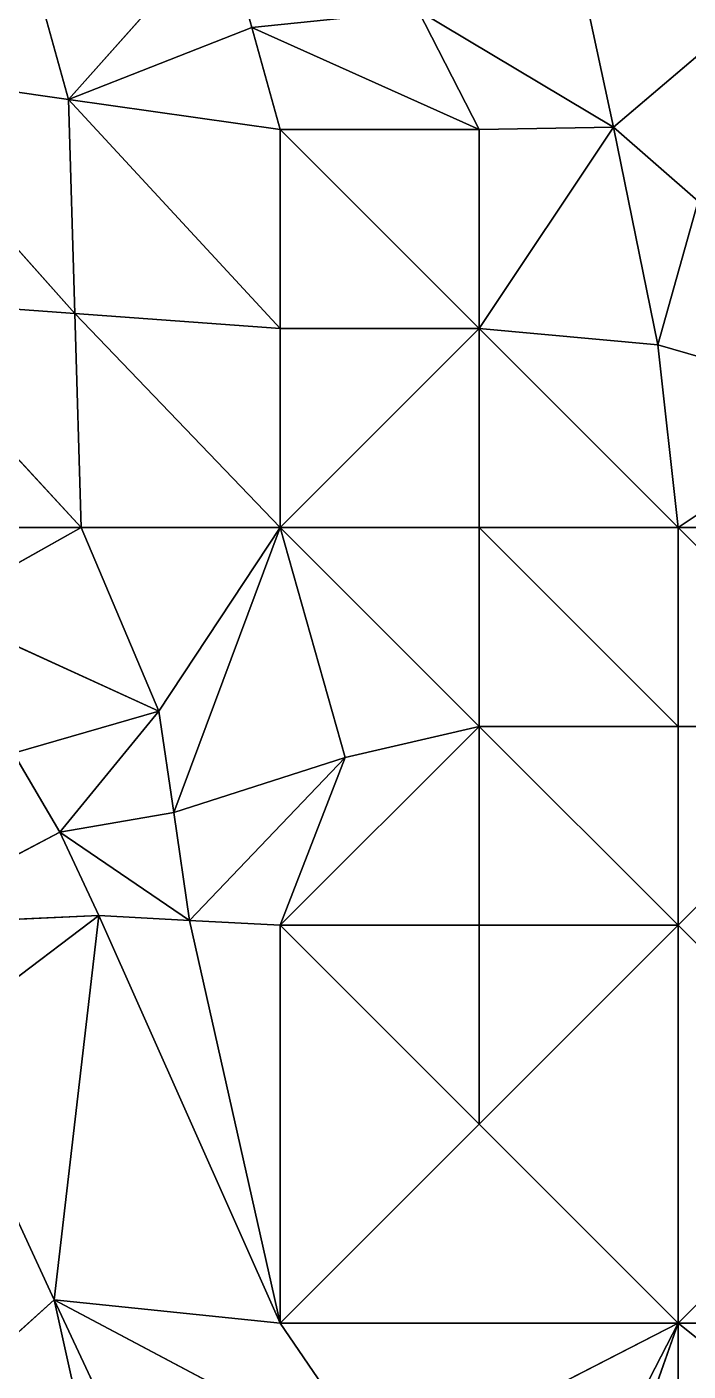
# Model space of a CAD drawing. Header units: metres. Extents: x 0 to 613718, y 0 to 269741.
# Drawn here: x 612644 to 612976, y 268549 to 269225 of the extents above; entities that cross this region are included whole.
import ezdxf

# ---------------------------------------------------------------- set-up
doc = ezdxf.new("R2010")
doc.units = ezdxf.units.M
doc.layers.get('0').update_dxf_attribs({"color": 13, "true_color": 0xff5454})

# ---------------------------------------------------------------- blocks, each defined once
blk = doc.blocks.new('Group1_1')
for p, q in [((612742.53, 269276.09, 249.37), (612664.67, 269188.52, 249.14)), ((612756.81, 269224.72, 249.43), (612742.53, 269276.09, 249.37)), ((613023.13, 269246.61, 250.32), (612938.53, 269174.67, 250.05)), ((612664.67, 269188.52, 249.14), (612650.4, 269239.89, 249.09)), ((612924.11, 269241.71, 249.99), (612938.53, 269174.67, 250.05)), ((612840.46, 269233.21, 249.7), (612756.81, 269224.72, 249.43)), ((612871.08, 269173.34, 249.82), (612840.46, 269233.21, 249.7)), ((612840.46, 269233.21, 249.7), (612938.53, 269174.67, 250.05)), ((612664.67, 269188.52, 249.14), (612756.81, 269224.72, 249.43)), ((612771.08, 269173.34, 249.49), (612756.81, 269224.72, 249.43)), ((612756.81, 269224.72, 249.43), (612871.08, 269173.34, 249.82)), ((612558.26, 269203.69, 248.79), (612664.67, 269188.52, 249.14)), ((612667.88, 269080.93, 249.12), (612558.26, 269203.69, 248.79)), ((612664.67, 269188.52, 249.14), (612667.88, 269080.93, 249.12)), ((612771.08, 269073.34, 249.45), (612664.67, 269188.52, 249.14)), ((612664.67, 269188.52, 249.14), (612771.08, 269173.34, 249.49)), ((612771.08, 269073.34, 249.45), (612771.08, 269173.34, 249.49)), ((612771.08, 269173.34, 249.49), (612871.08, 269173.34, 249.82)), ((612871.08, 269073.34, 249.79), (612771.08, 269173.34, 249.49)), ((612871.08, 269173.34, 249.82), (612938.53, 269174.67, 250.05)), ((612938.53, 269174.67, 250.05), (612871.08, 269073.34, 249.79)), ((612871.08, 269173.34, 249.82), (612871.08, 269073.34, 249.79)), ((612938.53, 269174.67, 250.05), (612981.08, 269137.44, 250.17)), ((612938.53, 269174.67, 250.05), (612960.87, 269065.11, 250.07)), ((612960.87, 269065.11, 250.07), (612981.08, 269137.44, 250.17)), ((612564.67, 269088.52, 248.8), (612667.88, 269080.93, 249.12)), ((612564.67, 269088.52, 248.8), (612671.08, 268973.34, 249.04)), ((612667.88, 269080.93, 249.12), (612771.08, 269073.34, 249.45)), ((612667.88, 269080.93, 249.12), (612671.08, 268973.34, 249.04)), ((612771.08, 268973.34, 249.36), (612667.88, 269080.93, 249.12)), ((612871.08, 269073.34, 249.79), (612771.08, 269073.34, 249.45)), ((612771.08, 269073.34, 249.45), (612771.08, 268973.34, 249.36)), ((612771.08, 268973.34, 249.36), (612871.08, 269073.34, 249.79)), ((612960.87, 269065.11, 250.07), (612871.08, 269073.34, 249.79)), ((612871.08, 269073.34, 249.79), (612971.08, 268973.34, 250.03)), ((612871.08, 269073.34, 249.79), (612871.08, 268973.34, 249.7)), ((612971.08, 268973.34, 250.03), (612960.87, 269065.11, 250.07)), ((613064.05, 269035.32, 250.35), (612960.87, 269065.11, 250.07)), ((613064.05, 269035.32, 250.35), (612971.08, 268973.34, 250.03)), ((612571.08, 268973.34, 248.73), (612671.08, 268973.34, 249.04)), ((612671.08, 268973.34, 249.04), (612597.92, 268932.25, 248.77)), ((612671.08, 268973.34, 249.04), (612771.08, 268973.34, 249.36)), ((612710, 268881, 249.04), (612671.08, 268973.34, 249.04)), ((612771.08, 268973.34, 249.36), (612710, 268881, 249.04)), ((612717.64, 268830.04, 248.99), (612771.08, 268973.34, 249.36)), ((612871.08, 268973.34, 249.7), (612771.08, 268973.34, 249.36)), ((612771.08, 268973.34, 249.36), (612871.08, 268873.34, 249.57)), ((612803.76, 268857.64, 249.32), (612771.08, 268973.34, 249.36)), ((612971.08, 268973.34, 250.03), (612871.08, 268973.34, 249.7)), ((612871.08, 268973.34, 249.7), (612971.08, 268873.34, 249.9)), ((612871.08, 268873.34, 249.57), (612871.08, 268973.34, 249.7)), ((612971.08, 268873.34, 249.9), (612971.08, 268973.34, 250.03)), ((612971.08, 268973.34, 250.03), (613171.08, 268973.34, 250.57)), ((612971.08, 268973.34, 250.03), (613071.08, 268873.34, 250.2)), ((612597.92, 268932.25, 248.77), (612710, 268881, 249.04)), ((612637.04, 268859.85, 248.79), (612710, 268881, 249.04)), ((612710, 268881, 249.04), (612660.23, 268820.1, 248.8)), ((612710, 268881, 249.04), (612717.64, 268830.04, 248.99)), ((612871.08, 268873.34, 249.57), (612771.08, 268773.34, 249.06)), ((612871.08, 268873.34, 249.57), (612803.76, 268857.64, 249.32)), ((612871.08, 268873.34, 249.57), (612871.08, 268773.34, 249.4)), ((612971.08, 268773.34, 249.75), (612871.08, 268873.34, 249.57)), ((612971.08, 268873.34, 249.9), (612871.08, 268873.34, 249.57)), ((613071.08, 268873.34, 250.2), (612971.08, 268773.34, 249.75)), ((612971.08, 268773.34, 249.75), (612971.08, 268873.34, 249.9)), ((612971.08, 268873.34, 249.9), (613071.08, 268873.34, 250.2)), ((612660.23, 268820.1, 248.8), (612637.04, 268859.85, 248.79)), ((612717.64, 268830.04, 248.99), (612803.76, 268857.64, 249.32)), ((612803.76, 268857.64, 249.32), (612725.51, 268775.81, 248.93)), ((612771.08, 268773.34, 249.06), (612803.76, 268857.64, 249.32)), ((612660.23, 268820.1, 248.8), (612717.64, 268830.04, 248.99)), ((612725.51, 268775.81, 248.93), (612717.64, 268830.04, 248.99)), ((612571.08, 268773.34, 248.52), (612660.23, 268820.1, 248.8)), ((612660.23, 268820.1, 248.8), (612679.94, 268778.27, 248.79)), ((612725.51, 268775.81, 248.93), (612660.23, 268820.1, 248.8)), ((612571.08, 268773.34, 248.52), (612679.94, 268778.27, 248.79)), ((612679.94, 268778.27, 248.79), (612597.16, 268715.55, 248.49)), ((612657.36, 268585.1, 248.38), (612679.94, 268778.27, 248.79)), ((612679.94, 268778.27, 248.79), (612725.51, 268775.81, 248.93)), ((612679.94, 268778.27, 248.79), (612771.08, 268573.34, 248.61)), ((612725.51, 268775.81, 248.93), (612771.08, 268773.34, 249.06)), ((612771.08, 268573.34, 248.61), (612725.51, 268775.81, 248.93)), ((612771.08, 268773.34, 249.06), (612871.08, 268773.34, 249.4)), ((612771.08, 268773.34, 249.06), (612871.08, 268673.34, 249.16)), ((612771.08, 268773.34, 249.06), (612771.08, 268573.34, 248.61)), ((612871.08, 268773.34, 249.4), (612971.08, 268773.34, 249.75)), ((612971.08, 268773.34, 249.75), (612871.08, 268673.34, 249.16)), ((612871.08, 268773.34, 249.4), (612871.08, 268673.34, 249.16)), ((612971.08, 268573.34, 249.25), (612971.08, 268773.34, 249.75)), ((613071.73, 268673.45, 249.86), (612971.08, 268773.34, 249.75)), ((612657.36, 268585.1, 248.38), (612597.16, 268715.55, 248.49)), ((612871.08, 268673.34, 249.16), (612771.08, 268573.34, 248.61)), ((612971.08, 268573.34, 249.25), (612871.08, 268673.34, 249.16)), ((612971.08, 268573.34, 249.25), (613071.73, 268673.45, 249.86)), ((612624.7, 268555.6, 248.24), (612657.36, 268585.1, 248.38)), ((612771.08, 268573.34, 248.61), (612657.36, 268585.1, 248.38)), ((612657.36, 268585.1, 248.38), (612822.94, 268497.3, 248.52)), ((612657.36, 268585.1, 248.38), (612712.56, 268467.19, 248.15)), ((612657.36, 268585.1, 248.38), (612691.57, 268431.41, 247.99)), ((612971.08, 268573.34, 249.25), (612771.08, 268573.34, 248.61)), ((612771.08, 268573.34, 248.61), (612822.94, 268497.3, 248.52)), ((612822.94, 268497.3, 248.52), (612971.08, 268573.34, 249.25)), ((612850.88, 268339.88, 247.99), (612971.08, 268573.34, 249.25)), ((612971.08, 268573.34, 249.25), (612871.13, 268291, 247.82)), ((612971.08, 268373.34, 248.48), (612971.08, 268573.34, 249.25)), ((612971.08, 268573.34, 249.25), (613171.08, 268573.34, 249.95)), ((612971.08, 268573.34, 249.25), (613124.4, 268450.81, 249.39))]:
    blk.add_line(p, q)
mesh = blk.add_polyface()
corners = [(612650.4, 269239.89, 249.09), (612633.22, 269320.52, 248.98), (612558.26, 269203.69, 248.79)]
mesh.append_faces([[corners[k] for k in face] for face in [(0, 1, 2)]])
mesh = blk.add_polyface()
corners = [(612742.53, 269276.09, 249.37), (612650.4, 269239.89, 249.09), (612664.67, 269188.52, 249.14)]
mesh.append_faces([[corners[k] for k in face] for face in [(0, 1, 2)]])
mesh = blk.add_polyface()
corners = [(612756.81, 269224.72, 249.43), (612742.53, 269276.09, 249.37), (612664.67, 269188.52, 249.14)]
mesh.append_faces([[corners[k] for k in face] for face in [(0, 1, 2)]])
mesh = blk.add_polyface()
corners = [(612840.46, 269233.21, 249.7), (612742.53, 269276.09, 249.37), (612756.81, 269224.72, 249.43)]
mesh.append_faces([[corners[k] for k in face] for face in [(0, 1, 2)]])
mesh = blk.add_polyface()
corners = [(613023.13, 269246.61, 250.32), (612924.11, 269241.71, 249.99), (612938.53, 269174.67, 250.05)]
mesh.append_faces([[corners[k] for k in face] for face in [(0, 1, 2)]])
mesh = blk.add_polyface()
corners = [(613023.13, 269246.61, 250.32), (612938.53, 269174.67, 250.05), (612981.08, 269137.44, 250.17)]
mesh.append_faces([[corners[k] for k in face] for face in [(0, 1, 2)]])
mesh = blk.add_polyface()
corners = [(612664.67, 269188.52, 249.14), (612650.4, 269239.89, 249.09), (612558.26, 269203.69, 248.79)]
mesh.append_faces([[corners[k] for k in face] for face in [(0, 1, 2)]])
mesh = blk.add_polyface()
corners = [(612938.53, 269174.67, 250.05), (612924.11, 269241.71, 249.99), (612840.46, 269233.21, 249.7)]
mesh.append_faces([[corners[k] for k in face] for face in [(0, 1, 2)]])
mesh = blk.add_polyface()
corners = [(612871.08, 269173.34, 249.82), (612840.46, 269233.21, 249.7), (612756.81, 269224.72, 249.43)]
mesh.append_faces([[corners[k] for k in face] for face in [(0, 1, 2)]])
mesh = blk.add_polyface()
corners = [(612938.53, 269174.67, 250.05), (612840.46, 269233.21, 249.7), (612871.08, 269173.34, 249.82)]
mesh.append_faces([[corners[k] for k in face] for face in [(0, 1, 2)]])
mesh = blk.add_polyface()
corners = [(612771.08, 269173.34, 249.49), (612756.81, 269224.72, 249.43), (612664.67, 269188.52, 249.14)]
mesh.append_faces([[corners[k] for k in face] for face in [(0, 1, 2)]])
mesh = blk.add_polyface()
corners = [(612871.08, 269173.34, 249.82), (612756.81, 269224.72, 249.43), (612771.08, 269173.34, 249.49)]
mesh.append_faces([[corners[k] for k in face] for face in [(0, 1, 2)]])
mesh = blk.add_polyface()
corners = [(612667.88, 269080.93, 249.12), (612558.26, 269203.69, 248.79), (612564.67, 269088.52, 248.8)]
mesh.append_faces([[corners[k] for k in face] for face in [(0, 1, 2)]])
mesh = blk.add_polyface()
corners = [(612667.88, 269080.93, 249.12), (612664.67, 269188.52, 249.14), (612558.26, 269203.69, 248.79)]
mesh.append_faces([[corners[k] for k in face] for face in [(0, 1, 2)]])
mesh = blk.add_polyface()
corners = [(612771.08, 269073.34, 249.45), (612664.67, 269188.52, 249.14), (612667.88, 269080.93, 249.12)]
mesh.append_faces([[corners[k] for k in face] for face in [(0, 1, 2)]])
mesh = blk.add_polyface()
corners = [(612771.08, 269173.34, 249.49), (612664.67, 269188.52, 249.14), (612771.08, 269073.34, 249.45)]
mesh.append_faces([[corners[k] for k in face] for face in [(0, 1, 2)]])
mesh = blk.add_polyface()
corners = [(612871.08, 269073.34, 249.79), (612771.08, 269173.34, 249.49), (612771.08, 269073.34, 249.45)]
mesh.append_faces([[corners[k] for k in face] for face in [(0, 1, 2)]])
mesh = blk.add_polyface()
corners = [(612871.08, 269173.34, 249.82), (612771.08, 269173.34, 249.49), (612871.08, 269073.34, 249.79)]
mesh.append_faces([[corners[k] for k in face] for face in [(0, 1, 2)]])
mesh = blk.add_polyface()
corners = [(612960.87, 269065.11, 250.07), (612938.53, 269174.67, 250.05), (612871.08, 269073.34, 249.79)]
mesh.append_faces([[corners[k] for k in face] for face in [(0, 1, 2)]])
mesh = blk.add_polyface()
corners = [(612938.53, 269174.67, 250.05), (612871.08, 269173.34, 249.82), (612871.08, 269073.34, 249.79)]
mesh.append_faces([[corners[k] for k in face] for face in [(0, 1, 2)]])
mesh = blk.add_polyface()
corners = [(612981.08, 269137.44, 250.17), (612938.53, 269174.67, 250.05), (612960.87, 269065.11, 250.07)]
mesh.append_faces([[corners[k] for k in face] for face in [(0, 1, 2)]])
mesh = blk.add_polyface()
corners = [(613064.05, 269035.32, 250.35), (612981.08, 269137.44, 250.17), (612960.87, 269065.11, 250.07)]
mesh.append_faces([[corners[k] for k in face] for face in [(0, 1, 2)]])
mesh = blk.add_polyface()
corners = [(612671.08, 268973.34, 249.04), (612667.88, 269080.93, 249.12), (612564.67, 269088.52, 248.8)]
mesh.append_faces([[corners[k] for k in face] for face in [(0, 1, 2)]])
mesh = blk.add_polyface()
corners = [(612671.08, 268973.34, 249.04), (612564.67, 269088.52, 248.8), (612571.08, 268973.34, 248.73)]
mesh.append_faces([[corners[k] for k in face] for face in [(0, 1, 2)]])
mesh = blk.add_polyface()
corners = [(612771.08, 268973.34, 249.36), (612667.88, 269080.93, 249.12), (612671.08, 268973.34, 249.04)]
mesh.append_faces([[corners[k] for k in face] for face in [(0, 1, 2)]])
mesh = blk.add_polyface()
corners = [(612771.08, 269073.34, 249.45), (612667.88, 269080.93, 249.12), (612771.08, 268973.34, 249.36)]
mesh.append_faces([[corners[k] for k in face] for face in [(0, 1, 2)]])
mesh = blk.add_polyface()
corners = [(612871.08, 269073.34, 249.79), (612771.08, 269073.34, 249.45), (612771.08, 268973.34, 249.36)]
mesh.append_faces([[corners[k] for k in face] for face in [(0, 1, 2)]])
mesh = blk.add_polyface()
corners = [(612871.08, 269073.34, 249.79), (612771.08, 268973.34, 249.36), (612871.08, 268973.34, 249.7)]
mesh.append_faces([[corners[k] for k in face] for face in [(0, 1, 2)]])
mesh = blk.add_polyface()
corners = [(612971.08, 268973.34, 250.03), (612960.87, 269065.11, 250.07), (612871.08, 269073.34, 249.79)]
mesh.append_faces([[corners[k] for k in face] for face in [(0, 1, 2)]])
mesh = blk.add_polyface()
corners = [(612971.08, 268973.34, 250.03), (612871.08, 269073.34, 249.79), (612871.08, 268973.34, 249.7)]
mesh.append_faces([[corners[k] for k in face] for face in [(0, 1, 2)]])
mesh = blk.add_polyface()
corners = [(613064.05, 269035.32, 250.35), (612960.87, 269065.11, 250.07), (612971.08, 268973.34, 250.03)]
mesh.append_faces([[corners[k] for k in face] for face in [(0, 1, 2)]])
mesh = blk.add_polyface()
corners = [(613171.08, 268973.34, 250.57), (613064.05, 269035.32, 250.35), (612971.08, 268973.34, 250.03)]
mesh.append_faces([[corners[k] for k in face] for face in [(0, 1, 2)]])
mesh = blk.add_polyface()
corners = [(612671.08, 268973.34, 249.04), (612571.08, 268973.34, 248.73), (612597.92, 268932.25, 248.77)]
mesh.append_faces([[corners[k] for k in face] for face in [(0, 1, 2)]])
mesh = blk.add_polyface()
corners = [(612710, 268881, 249.04), (612671.08, 268973.34, 249.04), (612597.92, 268932.25, 248.77)]
mesh.append_faces([[corners[k] for k in face] for face in [(0, 1, 2)]])
mesh = blk.add_polyface()
corners = [(612771.08, 268973.34, 249.36), (612671.08, 268973.34, 249.04), (612710, 268881, 249.04)]
mesh.append_faces([[corners[k] for k in face] for face in [(0, 1, 2)]])
mesh = blk.add_polyface()
corners = [(612771.08, 268973.34, 249.36), (612710, 268881, 249.04), (612717.64, 268830.04, 248.99)]
mesh.append_faces([[corners[k] for k in face] for face in [(0, 1, 2)]])
mesh = blk.add_polyface()
corners = [(612803.76, 268857.64, 249.32), (612771.08, 268973.34, 249.36), (612717.64, 268830.04, 248.99)]
mesh.append_faces([[corners[k] for k in face] for face in [(0, 1, 2)]])
mesh = blk.add_polyface()
corners = [(612871.08, 268973.34, 249.7), (612771.08, 268973.34, 249.36), (612871.08, 268873.34, 249.57)]
mesh.append_faces([[corners[k] for k in face] for face in [(0, 1, 2)]])
mesh = blk.add_polyface()
corners = [(612871.08, 268873.34, 249.57), (612771.08, 268973.34, 249.36), (612803.76, 268857.64, 249.32)]
mesh.append_faces([[corners[k] for k in face] for face in [(0, 1, 2)]])
mesh = blk.add_polyface()
corners = [(612971.08, 268973.34, 250.03), (612871.08, 268973.34, 249.7), (612971.08, 268873.34, 249.9)]
mesh.append_faces([[corners[k] for k in face] for face in [(0, 1, 2)]])
mesh = blk.add_polyface()
corners = [(612971.08, 268873.34, 249.9), (612871.08, 268973.34, 249.7), (612871.08, 268873.34, 249.57)]
mesh.append_faces([[corners[k] for k in face] for face in [(0, 1, 2)]])
mesh = blk.add_polyface()
corners = [(613171.08, 268973.34, 250.57), (612971.08, 268973.34, 250.03), (613071.08, 268873.34, 250.2)]
mesh.append_faces([[corners[k] for k in face] for face in [(0, 1, 2)]])
mesh = blk.add_polyface()
corners = [(613071.08, 268873.34, 250.2), (612971.08, 268973.34, 250.03), (612971.08, 268873.34, 249.9)]
mesh.append_faces([[corners[k] for k in face] for face in [(0, 1, 2)]])
mesh = blk.add_polyface()
corners = [(612710, 268881, 249.04), (612597.92, 268932.25, 248.77), (612637.04, 268859.85, 248.79)]
mesh.append_faces([[corners[k] for k in face] for face in [(0, 1, 2)]])
mesh = blk.add_polyface()
corners = [(612710, 268881, 249.04), (612637.04, 268859.85, 248.79), (612660.23, 268820.1, 248.8)]
mesh.append_faces([[corners[k] for k in face] for face in [(0, 1, 2)]])
mesh = blk.add_polyface()
corners = [(612717.64, 268830.04, 248.99), (612710, 268881, 249.04), (612660.23, 268820.1, 248.8)]
mesh.append_faces([[corners[k] for k in face] for face in [(0, 1, 2)]])
mesh = blk.add_polyface()
corners = [(612871.08, 268873.34, 249.57), (612771.08, 268773.34, 249.06), (612871.08, 268773.34, 249.4)]
mesh.append_faces([[corners[k] for k in face] for face in [(0, 1, 2)]])
mesh = blk.add_polyface()
corners = [(612871.08, 268873.34, 249.57), (612803.76, 268857.64, 249.32), (612771.08, 268773.34, 249.06)]
mesh.append_faces([[corners[k] for k in face] for face in [(0, 1, 2)]])
mesh = blk.add_polyface()
corners = [(612971.08, 268773.34, 249.75), (612871.08, 268873.34, 249.57), (612871.08, 268773.34, 249.4)]
mesh.append_faces([[corners[k] for k in face] for face in [(0, 1, 2)]])
mesh = blk.add_polyface()
corners = [(612971.08, 268873.34, 249.9), (612871.08, 268873.34, 249.57), (612971.08, 268773.34, 249.75)]
mesh.append_faces([[corners[k] for k in face] for face in [(0, 1, 2)]])
mesh = blk.add_polyface()
corners = [(613071.73, 268673.45, 249.86), (613071.08, 268873.34, 250.2), (612971.08, 268773.34, 249.75)]
mesh.append_faces([[corners[k] for k in face] for face in [(0, 1, 2)]])
mesh = blk.add_polyface()
corners = [(613071.08, 268873.34, 250.2), (612971.08, 268873.34, 249.9), (612971.08, 268773.34, 249.75)]
mesh.append_faces([[corners[k] for k in face] for face in [(0, 1, 2)]])
mesh = blk.add_polyface()
corners = [(612660.23, 268820.1, 248.8), (612637.04, 268859.85, 248.79), (612571.08, 268773.34, 248.52)]
mesh.append_faces([[corners[k] for k in face] for face in [(0, 1, 2)]])
mesh = blk.add_polyface()
corners = [(612803.76, 268857.64, 249.32), (612717.64, 268830.04, 248.99), (612725.51, 268775.81, 248.93)]
mesh.append_faces([[corners[k] for k in face] for face in [(0, 1, 2)]])
mesh = blk.add_polyface()
corners = [(612803.76, 268857.64, 249.32), (612725.51, 268775.81, 248.93), (612771.08, 268773.34, 249.06)]
mesh.append_faces([[corners[k] for k in face] for face in [(0, 1, 2)]])
mesh = blk.add_polyface()
corners = [(612725.51, 268775.81, 248.93), (612717.64, 268830.04, 248.99), (612660.23, 268820.1, 248.8)]
mesh.append_faces([[corners[k] for k in face] for face in [(0, 1, 2)]])
mesh = blk.add_polyface()
corners = [(612679.94, 268778.27, 248.79), (612660.23, 268820.1, 248.8), (612571.08, 268773.34, 248.52)]
mesh.append_faces([[corners[k] for k in face] for face in [(0, 1, 2)]])
mesh = blk.add_polyface()
corners = [(612725.51, 268775.81, 248.93), (612660.23, 268820.1, 248.8), (612679.94, 268778.27, 248.79)]
mesh.append_faces([[corners[k] for k in face] for face in [(0, 1, 2)]])
mesh = blk.add_polyface()
corners = [(612679.94, 268778.27, 248.79), (612571.08, 268773.34, 248.52), (612597.16, 268715.55, 248.49)]
mesh.append_faces([[corners[k] for k in face] for face in [(0, 1, 2)]])
mesh = blk.add_polyface()
corners = [(612679.94, 268778.27, 248.79), (612597.16, 268715.55, 248.49), (612657.36, 268585.1, 248.38)]
mesh.append_faces([[corners[k] for k in face] for face in [(0, 1, 2)]])
mesh = blk.add_polyface()
corners = [(612771.08, 268573.34, 248.61), (612679.94, 268778.27, 248.79), (612657.36, 268585.1, 248.38)]
mesh.append_faces([[corners[k] for k in face] for face in [(0, 1, 2)]])
mesh = blk.add_polyface()
corners = [(612771.08, 268573.34, 248.61), (612725.51, 268775.81, 248.93), (612679.94, 268778.27, 248.79)]
mesh.append_faces([[corners[k] for k in face] for face in [(0, 1, 2)]])
mesh = blk.add_polyface()
corners = [(612771.08, 268773.34, 249.06), (612725.51, 268775.81, 248.93), (612771.08, 268573.34, 248.61)]
mesh.append_faces([[corners[k] for k in face] for face in [(0, 1, 2)]])
mesh = blk.add_polyface()
corners = [(612871.08, 268773.34, 249.4), (612771.08, 268773.34, 249.06), (612871.08, 268673.34, 249.16)]
mesh.append_faces([[corners[k] for k in face] for face in [(0, 1, 2)]])
mesh = blk.add_polyface()
corners = [(612871.08, 268673.34, 249.16), (612771.08, 268773.34, 249.06), (612771.08, 268573.34, 248.61)]
mesh.append_faces([[corners[k] for k in face] for face in [(0, 1, 2)]])
mesh = blk.add_polyface()
corners = [(612971.08, 268773.34, 249.75), (612871.08, 268673.34, 249.16), (612971.08, 268573.34, 249.25)]
mesh.append_faces([[corners[k] for k in face] for face in [(0, 1, 2)]])
mesh = blk.add_polyface()
corners = [(612971.08, 268773.34, 249.75), (612871.08, 268773.34, 249.4), (612871.08, 268673.34, 249.16)]
mesh.append_faces([[corners[k] for k in face] for face in [(0, 1, 2)]])
mesh = blk.add_polyface()
corners = [(613071.73, 268673.45, 249.86), (612971.08, 268773.34, 249.75), (612971.08, 268573.34, 249.25)]
mesh.append_faces([[corners[k] for k in face] for face in [(0, 1, 2)]])
mesh = blk.add_polyface()
corners = [(612657.36, 268585.1, 248.38), (612597.16, 268715.55, 248.49), (612624.7, 268555.6, 248.24)]
mesh.append_faces([[corners[k] for k in face] for face in [(0, 1, 2)]])
mesh = blk.add_polyface()
corners = [(612971.08, 268573.34, 249.25), (612871.08, 268673.34, 249.16), (612771.08, 268573.34, 248.61)]
mesh.append_faces([[corners[k] for k in face] for face in [(0, 1, 2)]])
mesh = blk.add_polyface()
corners = [(613171.08, 268573.34, 249.95), (613071.73, 268673.45, 249.86), (612971.08, 268573.34, 249.25)]
mesh.append_faces([[corners[k] for k in face] for face in [(0, 1, 2)]])
mesh = blk.add_polyface()
corners = [(612691.57, 268431.41, 247.99), (612657.36, 268585.1, 248.38), (612624.7, 268555.6, 248.24)]
mesh.append_faces([[corners[k] for k in face] for face in [(0, 1, 2)]])
mesh = blk.add_polyface()
corners = [(612822.94, 268497.3, 248.52), (612771.08, 268573.34, 248.61), (612657.36, 268585.1, 248.38)]
mesh.append_faces([[corners[k] for k in face] for face in [(0, 1, 2)]])
mesh = blk.add_polyface()
corners = [(612822.94, 268497.3, 248.52), (612657.36, 268585.1, 248.38), (612712.56, 268467.19, 248.15)]
mesh.append_faces([[corners[k] for k in face] for face in [(0, 1, 2)]])
mesh = blk.add_polyface()
corners = [(612712.56, 268467.19, 248.15), (612657.36, 268585.1, 248.38), (612691.57, 268431.41, 247.99)]
mesh.append_faces([[corners[k] for k in face] for face in [(0, 1, 2)]])
mesh = blk.add_polyface()
corners = [(612971.08, 268573.34, 249.25), (612771.08, 268573.34, 248.61), (612822.94, 268497.3, 248.52)]
mesh.append_faces([[corners[k] for k in face] for face in [(0, 1, 2)]])
mesh = blk.add_polyface()
corners = [(612971.08, 268573.34, 249.25), (612822.94, 268497.3, 248.52), (612850.88, 268339.88, 247.99)]
mesh.append_faces([[corners[k] for k in face] for face in [(0, 1, 2)]])
mesh = blk.add_polyface()
corners = [(612971.08, 268573.34, 249.25), (612850.88, 268339.88, 247.99), (612871.13, 268291, 247.82)]
mesh.append_faces([[corners[k] for k in face] for face in [(0, 1, 2)]])
mesh = blk.add_polyface()
corners = [(612971.08, 268573.34, 249.25), (612871.13, 268291, 247.82), (612971.08, 268373.34, 248.48)]
mesh.append_faces([[corners[k] for k in face] for face in [(0, 1, 2)]])
mesh = blk.add_polyface()
corners = [(613171.08, 268573.34, 249.95), (612971.08, 268573.34, 249.25), (613124.4, 268450.81, 249.39)]
mesh.append_faces([[corners[k] for k in face] for face in [(0, 1, 2)]])
mesh = blk.add_polyface()
corners = [(613124.4, 268450.81, 249.39), (612971.08, 268573.34, 249.25), (612971.08, 268373.34, 248.48)]
mesh.append_faces([[corners[k] for k in face] for face in [(0, 1, 2)]])
mesh = blk.add_polyface()
corners = [(612691.57, 268431.41, 247.99), (612624.7, 268555.6, 248.24), (612603.2, 268546.05, 248.17)]
mesh.append_faces([[corners[k] for k in face] for face in [(0, 1, 2)]])

msp = doc.modelspace()

# ---------------------------------------------------------------- block references
msp.add_blockref('Group1_1', (0, 0))

doc.saveas('drawing.dxf')
